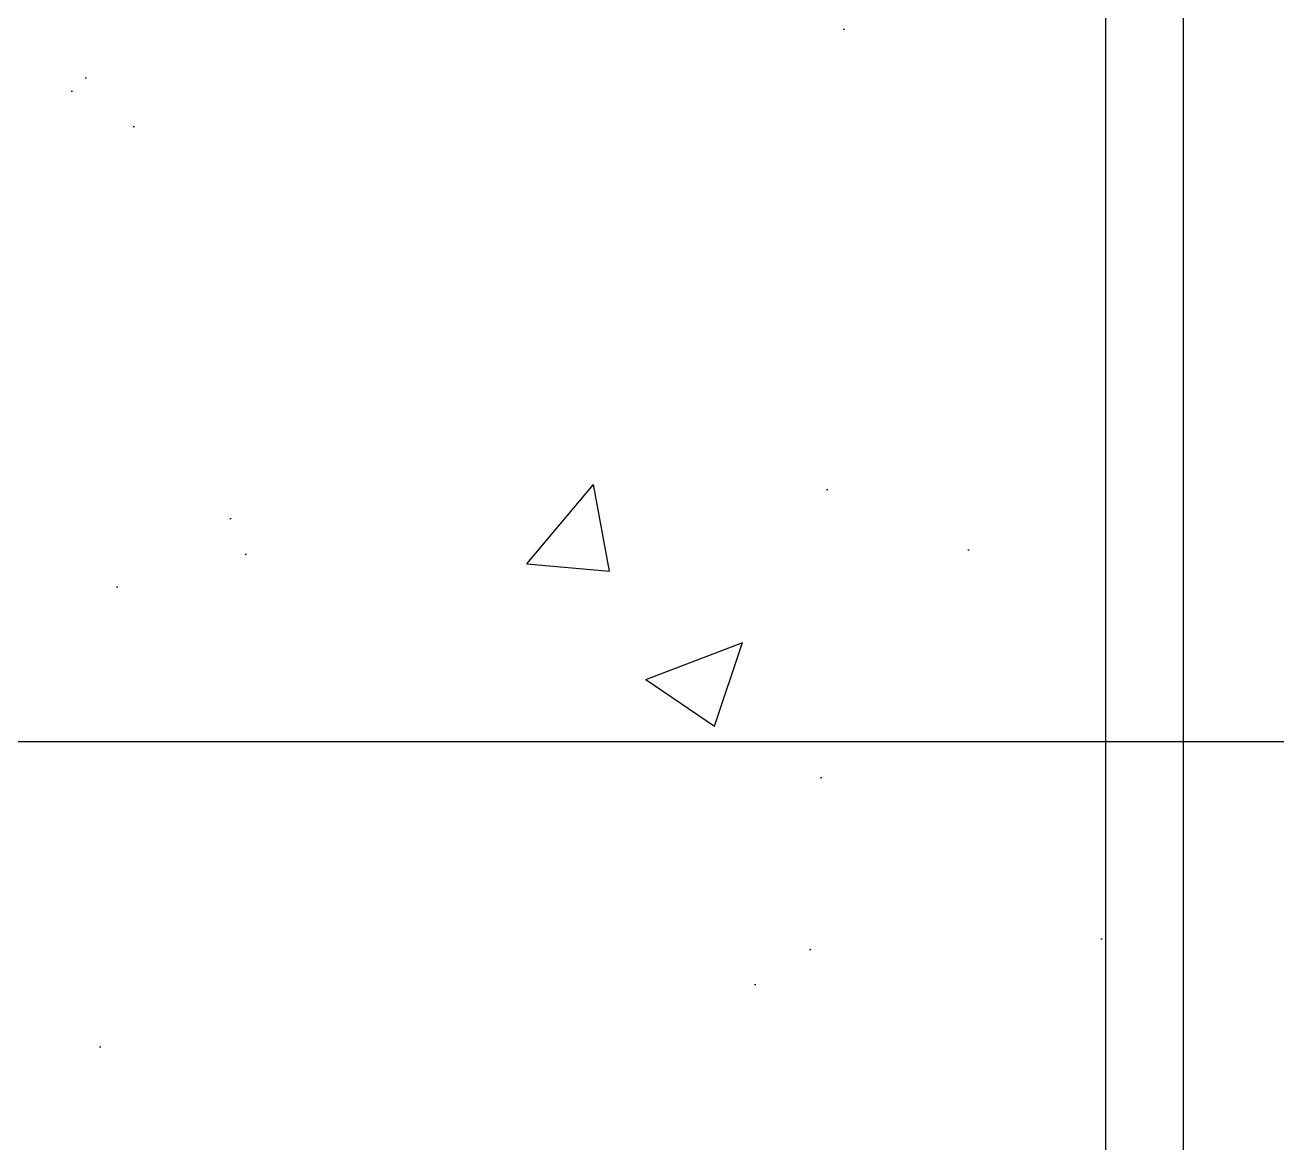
# Model space of a CAD drawing. Header units: inches. Extents: x 2884.7 to 2915.3, y 456.8 to 491.9.
# Drawn here: x 2894.719 to 2899.246, y 479.977 to 484.02 of the extents above; entities that cross this region are included whole.
import ezdxf

# ---------------------------------------------------------------- set-up
doc = ezdxf.new("R2010")
doc.units = ezdxf.units.IN
doc.header["$LTSCALE"] = 0.5
doc.header["$MEASUREMENT"] = 0
doc.layers.get('0').update_dxf_attribs({"linetype": 'CONTINUOUS'})
for name, color, linetype in [('HATCH', 12, 'CONTINUOUS'), ('LINE3', 3, 'CONTINUOUS'), ('LINE9', 9, 'CONTINUOUS'), ('TEXT', 4, 'CONTINUOUS')]:
    doc.layers.add(name, color=color, linetype=linetype)
doc.styles.add('DIM', font='romans.shx', dxfattribs={"width": 0.7})
doc.dimstyles.new('ext_12', dxfattribs={"dimscale": 12, "dimtxt": 0.09375, "dimasz": 0.09375, "dimexe": 0.09375, "dimexo": 0.0625, "dimgap": 0.0625, "dimtad": 1, "dimdec": 1, "dimzin": 3, "dimdsep": 46, "dimlunit": 4, "dimtxsty": 'DIM', "dimcen": 0.09, "dimdle": 0.09375, "dimclrt": 4, "dimadec": 0, "dimazin": 0, "dimtfac": 1, "dimtdec": 1, "dimtmove": 2, "dimatfit": 3, "dimfxl": 0, "dimfrac": 2, "dimtolj": 1, "dimtzin": 0, "dimarcsym": 0})

# ---------------------------------------------------------------- blocks, each defined once
blk = doc.blocks.new('WEB_6_CENTRE_TOP')
for p, q in [((5.688000016345484, 0.140625), (4.440892098500626e-16, 0.140625)), ((5.688000016345484, -0.140625), (4.440892098500626e-16, -0.140625))]:
    blk.add_line(p, q)
for centre in [(4.440892098500626e-16, 0), (5.688000016345484, 0)]:
    blk.add_circle(centre, 0.140625)

msp = doc.modelspace()

# ---------------------------------------------------------------- hatches: boundary and pattern name
at = {"layer": 'HATCH'}
h = msp.add_hatch(dxfattribs=at)
h.set_pattern_fill('AR-SAND', color=256, scale=0.5)
h.set_pattern_definition([(37.50000000000001, (0, 0), (-0.03149667905480408, 0.9634118845065793), [0, -0.76, 0, -0.85, 0, -0.8125]), (7.499999999999999, (0, 0), (0.8848883526338636, 1.41107303261487), [0, -0.41, 0, -0.685, 0, -0.2625]), (327.5, (-0.615, 0), (1.557070930875748, 0.002829526768482471), [0, -0.25, 0, -0.9, 0, -1.175]), (317.5, (-0.615, 0), (1.503063302286147, 0.4388377824671247), [0, -0.125, 0, -0.59, 0, -0.675])])
h.paths.add_polyline_path([(2903.54934461019, 487.5533508715034), (2903.049344610186, 487.5533508715033), (2903.049344610193, 487.0533508715084), (2903.04934461024, 483.5637676779206), (2903.04934461024, 482.6783172211835, 0.3751925594085754), (2903.267946464553, 482.6783172211834), (2903.54934461019, 482.6783172211834)])
h.paths.add_polyline_path([(2890.393050655595, 487.5533508715013), (2890.393050655595, 487.0533508715064), (2903.049344610193, 487.0533508715084), (2903.049344610186, 487.5533508715034)])
h = msp.add_hatch(dxfattribs=at)
h.set_pattern_fill('AR-CONC', color=256, scale=0.5)
h.set_pattern_definition([(49.99999999999999, (216.4503216859275, -23.50714339594271), (3.586300913003767, -0.3137606749129755), [0.375, -4.125]), (355, (216.4503216859275, -23.50714339594271), (-0.693756668065, 3.760960668500059), [0.3, -3.3]), (100.45144446, (216.7491800909274, -23.53329011594269), (2.89254423363556, 3.447199954843147), [0.3187009599999997, -3.505710559999998]), (46.18420000000001, (216.4503216859275, -22.50714339594271), (5.336206653357862, -0.8275964039653827), [0.5625, -6.1875]), (96.63563549, (216.8950054109273, -22.57610993094272), (4.673309728371142, 4.870593003872752), [0.47805171, -5.258568799999999]), (351.1841639899999, (216.4503216859275, -22.50714339594271), (4.673309725273866, 4.870593001349951), [0.45, -4.950000005]), (21, (216.9503216859275, -22.75714339594271), (2.984535260592308, -2.013094453326694), [0.375, -4.125]), (326.0000000000001, (216.9503216859275, -22.75714339594271), (1.216576659607909, 3.625750225234265), [0.3, -3.3]), (71.45144474, (217.1990329559276, -22.92490126594271), (4.201111883649856, 1.612655764031769), [0.31870095, -3.50571056]), (37.50000000000001, (216.4503216859275, -23.50714339594271), (0.06079927658645334, 1.664469269156557), [0, -3.26, 0, -3.35, 0, -3.3125]), (7.499999999999999, (216.4503216859275, -23.50714339594271), (1.315347687210743, 1.972058559411801), [0, -1.91, 0, -3.185, 0, -1.2625]), (327.5, (215.3353216859277, -23.50714339594271), (2.669112180862045, -0.1127743586718988), [0, -1.25, 0, -3.9, 0, -5.175]), (317.5, (214.8353216859277, -23.50714339594271), (2.915930846711931, 0.5005249116615886), [0, -1.625, 0, -2.59, 0, -3.675])])
h.paths.add_polyline_path([(2891.143049125593, 484.6784536995219), (2898.393050655593, 484.6784536995219), (2898.393050655593, 484.6160032619131), (2898.518050415593, 484.6160032589954), (2898.518050415593, 484.3972036995131), (2898.470550520592, 484.3972036995131), (2898.424550612593, 484.3494537950131), (2898.470550520592, 484.3034538870131), (2898.518050415593, 484.3034538870131), (2898.540062948924, 484.1699286423724), (2898.627424899971, 484.0658052360714), (2898.627573836929, 478.7910680096721), (2898.549810138484, 478.7062153746936), (2898.518050415593, 478.553318109687), (2898.470550520592, 478.553318109687), (2898.424550612593, 478.505568205187), (2898.470550520592, 478.459568297187), (2898.518050415593, 478.459568297187), (2898.518050415593, 478.2407687377047), (2898.393050684825, 478.240768734787), (2898.393050655593, 478.1783508715046), (2891.143049125593, 478.1783508715046), (2891.143049125593, 478.2407687321563), (2891.018049375593, 478.240768734787), (2891.018049375593, 478.459568297187), (2891.064796027351, 478.459568297187), (2891.111542679109, 478.5047943647745), (2891.078453576792, 478.5514710113532), (2891.018049375593, 478.5533181096797), (2890.996036845197, 478.6868433514708), (2890.908674899971, 478.790966758883), (2890.908674899971, 484.0658052378171), (2890.959567815894, 484.1118159544119), (2890.996036845196, 484.1699286452258), (2891.01528897485, 484.2354556394235), (2891.018049375593, 484.3034538870131), (2891.066322977495, 484.3034603940829), (2891.098076125539, 484.3169269500672), (2891.111542443553, 484.3486660787428), (2891.099247984102, 484.3825149543239), (2891.066325348589, 484.3971971524956), (2891.018049375593, 484.3972036995131), (2891.018049375593, 484.6160032619131), (2891.143049125593, 484.6160032645438)])
h.paths.add_polyline_path([(2899.143049125592, 484.6784536995219), (2902.768094610212, 484.6783508715044), (2902.768094610211, 481.3369793329657), (2902.768094610211, 478.6783512381988), (2902.768094610212, 478.1783508715046), (2901.268094610212, 478.1783508715046), (2899.143049125592, 478.1783508715046), (2899.143049114823, 478.240768734787), (2899.018049375592, 478.240768734787), (2899.018049375592, 478.459568297187), (2899.066320250921, 478.4595747584717), (2899.098347573985, 478.473315089286), (2899.111549188593, 478.505568205187), (2899.098965271985, 478.5389309017368), (2899.066316677045, 478.5533117081711), (2899.018049375592, 478.553318109687), (2899.015288974849, 478.6213163572765), (2898.996036845195, 478.6868433514744), (2898.959567815894, 478.744956042288), (2898.908674899971, 478.7909667588831), (2898.908674899971, 484.065805237817), (2898.959567815894, 484.1118159544121), (2898.996036845195, 484.1699286452257), (2899.015288974849, 484.2354556394236), (2899.018049375592, 484.3034538870131), (2899.066320185165, 484.3034603471955), (2899.111549188593, 484.3503287932631), (2899.066322519423, 484.3971972001465), (2899.018049375592, 484.3972036995131), (2899.018049375592, 484.6160032619131), (2899.143049125592, 484.6160032645438)])
h.paths.add_polyline_path([(2890.627497502569, 481.4945185137155), (2889.733176967997, 481.4945185137155), (2889.768094610213, 481.4596008714994), (2889.427968297809, 481.4596008714995), (2890.393050655594, 480.4945185137149), (2890.393050684825, 478.240768734787), (2890.518050415593, 478.2407687377047), (2890.518050415593, 478.459568297187), (2890.470550520592, 478.459568297187), (2890.424550612593, 478.505568205187), (2890.470550520592, 478.553318109687), (2890.518050415593, 478.553318109687), (2890.549810138484, 478.7062153746936), (2890.627573836929, 478.7910680096721)])
h.paths.add_polyline_path([(2890.393050655593, 484.6160032619131), (2890.393050655594, 482.4945185137153), (2890.627475885875, 482.2600932834335), (2890.627424899971, 484.0658052360714), (2890.540062948924, 484.1699286423724), (2890.518050415593, 484.3034538870131), (2890.470550520592, 484.3034538870131), (2890.424550612593, 484.3494537950131), (2890.470550520592, 484.3972036995131), (2890.518050415593, 484.3972036995131), (2890.518050415593, 484.6160032589954)])

# ---------------------------------------------------------------- linework, layer by layer
at = {"layer": 'LINE3'}
msp.add_line((2901.268094610211, 481.4283859983475), (2889.45918317096, 481.4283859983487), dxfattribs=at)

# ---------------------------------------------------------------- block references
at = {"layer": 'LINE9', "rotation": 270}
msp.add_blockref('WEB_6_CENTRE_TOP', (2898.768049899971, 484.2723860065228), dxfattribs=at)

# ---------------------------------------------------------------- leaders
at = {"layer": 'TEXT'}
msp.add_leader([(2901.501941058607, 483.5605284461898), (2892.343601535949, 491.6813510907758), (2891.447039380131, 491.6813510907758)], dimstyle='ext_12', override={"dimasz": 0.0625, "dimgap": 0.0625, "dimtad": 0}, dxfattribs=at)

doc.saveas('drawing.dxf')
